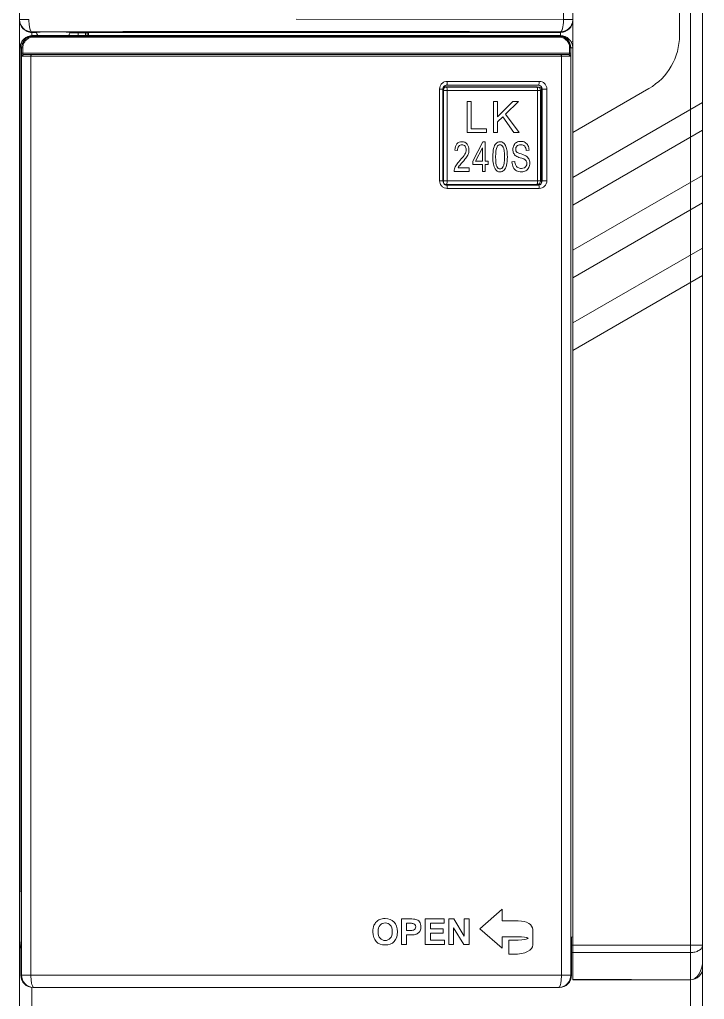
# Model space of a CAD drawing. Header units: millimetres. Extents: x 33157 to 59611, y -29750 to 1750.
# Drawn here: x 53667.4 to 53712.2, y -738.5 to -674.3 of the extents above; entities that cross this region are included whole.
import ezdxf

# ---------------------------------------------------------------- set-up
doc = ezdxf.new("R2010")
doc.units = ezdxf.units.MM
doc.layers.get('0').update_dxf_attribs({"lineweight": 18})
doc.layers.add('layer 1', color=7, linetype='Continuous', lineweight=18)
doc.layers.add('细实线', color=7, linetype='Continuous', lineweight=20)

# ---------------------------------------------------------------- blocks, each defined once
blk = doc.blocks.new('LK240S')
at = {"layer": 'layer 1'}
for points, knots in [([(53773.603, -633.749), (53773.603, -633.749), (53774.319, -633.749), (53774.319, -633.749), (53774.531, -633.749), (53774.735, -633.833), (53774.885, -633.983), (53775.035, -634.133), (53775.119, -634.337), (53775.119, -634.549), (53775.119, -634.549), (53775.119, -699.34), (53775.119, -699.34), (53775.119, -699.34), (53766.619, -704.243), (53766.619, -704.243), (53766.619, -704.243), (53766.62, -701.29), (53766.62, -701.29), (53766.62, -701.29), (53771.603, -698.413), (53771.603, -698.413), (53772.841, -697.698), (53773.603, -696.378), (53773.603, -694.949), (53773.603, -694.949), (53773.603, -633.749), (53773.603, -633.749)], [0, 0, 0, 0, 139040.035363, 139040.035363, 139040.035363, 278080.070727, 278080.070727, 278080.070727, 417120.10609, 417120.10609, 417120.10609, 556160.141454, 556160.141454, 556160.141454, 695200.176817, 695200.176817, 695200.176817, 834240.212181, 834240.212181, 834240.212181, 973280.247544, 973280.247544, 973280.247544, 1112320.282907, 1112320.282907, 1112320.282907, 1251360.318271, 1251360.318271, 1251360.318271, 1251360.318271]), ([(53759.708, -701.292), (53759.708, -701.292), (53759.708, -699.271), (53759.708, -699.271), (53759.708, -699.271), (53759.977, -699.271), (53759.977, -699.271), (53759.977, -699.271), (53759.977, -701.055), (53759.977, -701.055), (53759.977, -701.055), (53760.97, -701.055), (53760.97, -701.055), (53760.97, -701.055), (53760.97, -701.292), (53760.97, -701.292), (53760.97, -701.292), (53759.708, -701.292), (53759.708, -701.292)], [0, 0, 0, 0, 143392.527463, 143392.527463, 143392.527463, 286785.054925, 286785.054925, 286785.054925, 430177.582388, 430177.582388, 430177.582388, 573570.109851, 573570.109851, 573570.109851, 716962.637313, 716962.637313, 716962.637313, 860355.164776, 860355.164776, 860355.164776, 860355.164776]), ([(53761.435, -701.292), (53761.435, -701.292), (53761.435, -699.271), (53761.435, -699.271), (53761.435, -699.271), (53761.703, -699.271), (53761.703, -699.271), (53761.703, -699.271), (53761.703, -700.273), (53761.703, -700.273), (53761.703, -700.273), (53762.707, -699.271), (53762.707, -699.271), (53762.707, -699.271), (53763.069, -699.271), (53763.069, -699.271), (53763.069, -699.271), (53762.221, -700.091), (53762.221, -700.091), (53762.221, -700.091), (53763.106, -701.292), (53763.106, -701.292), (53763.106, -701.292), (53762.753, -701.292), (53762.753, -701.292), (53762.753, -701.292), (53762.034, -700.272), (53762.034, -700.272), (53762.034, -700.272), (53761.703, -700.592), (53761.703, -700.592), (53761.703, -700.592), (53761.703, -701.292), (53761.703, -701.292), (53761.703, -701.292), (53761.435, -701.292), (53761.435, -701.292)], [0, 0, 0, 0, 137017.783744, 137017.783744, 137017.783744, 274035.567487, 274035.567487, 274035.567487, 411053.351231, 411053.351231, 411053.351231, 548071.134974, 548071.134974, 548071.134974, 685088.918718, 685088.918718, 685088.918718, 822106.702461, 822106.702461, 822106.702461, 959124.486205, 959124.486205, 959124.486205, 1096142.269948, 1096142.269948, 1096142.269948, 1233160.053692, 1233160.053692, 1233160.053692, 1370177.837436, 1370177.837436, 1370177.837436, 1507195.621179, 1507195.621179, 1507195.621179, 1644213.404923, 1644213.404923, 1644213.404923, 1644213.404923]), ([(53766.619, -706.043), (53766.619, -706.043), (53775.119, -701.14), (53775.119, -701.14), (53775.119, -701.14), (53775.119, -704.098), (53775.119, -704.098), (53775.119, -704.098), (53766.619, -709.001), (53766.619, -709.001), (53766.619, -709.001), (53766.619, -706.043), (53766.619, -706.043)], [0, 0, 0, 0, 149795.307856, 149795.307856, 149795.307856, 299590.615711, 299590.615711, 299590.615711, 449385.923567, 449385.923567, 449385.923567, 599181.231423, 599181.231423, 599181.231423, 599181.231423]), ([(53759.831, -703.613), (53759.831, -703.613), (53759.831, -703.84), (53759.831, -703.84), (53759.831, -703.84), (53758.863, -703.84), (53758.863, -703.84), (53758.862, -703.783), (53758.869, -703.728), (53758.884, -703.675), (53758.909, -703.588), (53758.949, -703.502), (53759.004, -703.418), (53759.058, -703.334), (53759.137, -703.237), (53759.238, -703.126), (53759.397, -702.954), (53759.504, -702.817), (53759.56, -702.716), (53759.617, -702.616), (53759.645, -702.52), (53759.645, -702.43), (53759.645, -702.336), (53759.619, -702.257), (53759.568, -702.192), (53759.517, -702.127), (53759.451, -702.095), (53759.369, -702.095), (53759.282, -702.095), (53759.213, -702.129), (53759.16, -702.198), (53759.108, -702.266), (53759.082, -702.36), (53759.082, -702.481), (53759.082, -702.481), (53758.898, -702.457), (53758.898, -702.457), (53758.911, -702.275), (53758.958, -702.136), (53759.04, -702.041), (53759.123, -701.945), (53759.234, -701.898), (53759.373, -701.898), (53759.513, -701.898), (53759.624, -701.949), (53759.706, -702.052), (53759.788, -702.155), (53759.829, -702.283), (53759.829, -702.435), (53759.829, -702.513), (53759.817, -702.589), (53759.793, -702.664), (53759.769, -702.739), (53759.729, -702.818), (53759.674, -702.901), (53759.618, -702.983), (53759.526, -703.097), (53759.397, -703.241), (53759.289, -703.361), (53759.22, -703.442), (53759.189, -703.485), (53759.158, -703.527), (53759.133, -703.57), (53759.113, -703.613), (53759.113, -703.613), (53759.831, -703.613), (53759.831, -703.613)], [0, 0, 0, 0, 134117.41399, 134117.41399, 134117.41399, 268234.82798, 268234.82798, 268234.82798, 402352.241971, 402352.241971, 402352.241971, 536469.655961, 536469.655961, 536469.655961, 670587.069951, 670587.069951, 670587.069951, 804704.483941, 804704.483941, 804704.483941, 938821.897931, 938821.897931, 938821.897931, 1072939.311922, 1072939.311922, 1072939.311922, 1207056.725912, 1207056.725912, 1207056.725912, 1341174.139902, 1341174.139902, 1341174.139902, 1475291.553892, 1475291.553892, 1475291.553892, 1609408.967882, 1609408.967882, 1609408.967882, 1743526.381872, 1743526.381872, 1743526.381872, 1877643.795863, 1877643.795863, 1877643.795863, 2011761.209853, 2011761.209853, 2011761.209853, 2145878.623843, 2145878.623843, 2145878.623843, 2279996.037833, 2279996.037833, 2279996.037833, 2414113.451823, 2414113.451823, 2414113.451823, 2548230.865814, 2548230.865814, 2548230.865814, 2682348.279804, 2682348.279804, 2682348.279804, 2816465.693794, 2816465.693794, 2816465.693794, 2950583.107784, 2950583.107784, 2950583.107784, 2950583.107784]), ([(53760.712, -703.84), (53760.712, -703.84), (53760.712, -703.378), (53760.712, -703.378), (53760.712, -703.378), (53760.077, -703.378), (53760.077, -703.378), (53760.077, -703.378), (53760.077, -703.16), (53760.077, -703.16), (53760.077, -703.16), (53760.744, -701.906), (53760.744, -701.906), (53760.744, -701.906), (53760.891, -701.906), (53760.891, -701.906), (53760.891, -701.906), (53760.891, -703.16), (53760.891, -703.16), (53760.891, -703.16), (53761.089, -703.16), (53761.089, -703.16), (53761.089, -703.16), (53761.089, -703.378), (53761.089, -703.378), (53761.089, -703.378), (53760.891, -703.378), (53760.891, -703.378), (53760.891, -703.378), (53760.891, -703.84), (53760.891, -703.84), (53760.891, -703.84), (53760.712, -703.84), (53760.712, -703.84)], [0, 0, 0, 0, 137568.098787, 137568.098787, 137568.098787, 275136.197574, 275136.197574, 275136.197574, 412704.29636, 412704.29636, 412704.29636, 550272.395147, 550272.395147, 550272.395147, 687840.493934, 687840.493934, 687840.493934, 825408.592721, 825408.592721, 825408.592721, 962976.691507, 962976.691507, 962976.691507, 1100544.790294, 1100544.790294, 1100544.790294, 1238112.889081, 1238112.889081, 1238112.889081, 1375680.987868, 1375680.987868, 1375680.987868, 1513249.086654, 1513249.086654, 1513249.086654, 1513249.086654]), ([(53761.387, -702.886), (53761.387, -702.657), (53761.404, -702.473), (53761.44, -702.333), (53761.476, -702.193), (53761.528, -702.086), (53761.598, -702.01), (53761.668, -701.935), (53761.756, -701.898), (53761.862, -701.898), (53761.941, -701.898), (53762.009, -701.918), (53762.069, -701.96), (53762.128, -702.002), (53762.177, -702.063), (53762.215, -702.141), (53762.253, -702.22), (53762.283, -702.316), (53762.305, -702.429), (53762.327, -702.542), (53762.338, -702.694), (53762.338, -702.886), (53762.338, -703.113), (53762.32, -703.296), (53762.285, -703.436), (53762.25, -703.576), (53762.197, -703.684), (53762.127, -703.759), (53762.058, -703.835), (53761.969, -703.873), (53761.862, -703.873), (53761.722, -703.873), (53761.611, -703.807), (53761.531, -703.674), (53761.435, -703.512), (53761.387, -703.249), (53761.387, -702.886)], [0, 0, 0, 0, 137024.362452, 137024.362452, 137024.362452, 274048.724903, 274048.724903, 274048.724903, 411073.087355, 411073.087355, 411073.087355, 548097.449807, 548097.449807, 548097.449807, 685121.812259, 685121.812259, 685121.812259, 822146.17471, 822146.17471, 822146.17471, 959170.537162, 959170.537162, 959170.537162, 1096194.899614, 1096194.899614, 1096194.899614, 1233219.262066, 1233219.262066, 1233219.262066, 1370243.624517, 1370243.624517, 1370243.624517, 1507267.986969, 1507267.986969, 1507267.986969, 1644292.349421, 1644292.349421, 1644292.349421, 1644292.349421]), ([(53761.571, -702.887), (53761.571, -703.205), (53761.598, -703.417), (53761.655, -703.521), (53761.711, -703.626), (53761.78, -703.678), (53761.862, -703.678), (53761.945, -703.678), (53762.014, -703.626), (53762.07, -703.521), (53762.126, -703.415), (53762.154, -703.204), (53762.154, -702.887), (53762.154, -702.568), (53762.126, -702.357), (53762.07, -702.252), (53762.014, -702.147), (53761.944, -702.095), (53761.86, -702.095), (53761.778, -702.095), (53761.712, -702.141), (53761.663, -702.234), (53761.601, -702.351), (53761.571, -702.569), (53761.571, -702.887)], [0, 0, 0, 0, 140213.939121, 140213.939121, 140213.939121, 280427.878242, 280427.878242, 280427.878242, 420641.817364, 420641.817364, 420641.817364, 560855.756485, 560855.756485, 560855.756485, 701069.695606, 701069.695606, 701069.695606, 841283.634727, 841283.634727, 841283.634727, 981497.573849, 981497.573849, 981497.573849, 1121711.51297, 1121711.51297, 1121711.51297, 1121711.51297]), ([(53762.643, -703.219), (53762.643, -703.219), (53762.825, -703.197), (53762.825, -703.197), (53762.834, -703.295), (53762.854, -703.374), (53762.885, -703.437), (53762.917, -703.499), (53762.966, -703.55), (53763.032, -703.588), (53763.099, -703.627), (53763.173, -703.646), (53763.256, -703.646), (53763.33, -703.646), (53763.395, -703.631), (53763.452, -703.602), (53763.508, -703.573), (53763.55, -703.533), (53763.578, -703.482), (53763.605, -703.431), (53763.619, -703.376), (53763.619, -703.316), (53763.619, -703.256), (53763.606, -703.203), (53763.579, -703.158), (53763.553, -703.113), (53763.509, -703.075), (53763.448, -703.044), (53763.408, -703.024), (53763.322, -702.992), (53763.187, -702.95), (53763.053, -702.907), (53762.959, -702.867), (53762.905, -702.829), (53762.836, -702.78), (53762.784, -702.72), (53762.75, -702.648), (53762.716, -702.577), (53762.699, -702.496), (53762.699, -702.407), (53762.699, -702.309), (53762.72, -702.218), (53762.762, -702.133), (53762.803, -702.048), (53762.864, -701.984), (53762.945, -701.94), (53763.025, -701.895), (53763.115, -701.873), (53763.213, -701.873), (53763.321, -701.873), (53763.417, -701.896), (53763.499, -701.943), (53763.582, -701.989), (53763.646, -702.057), (53763.69, -702.147), (53763.735, -702.236), (53763.759, -702.338), (53763.762, -702.452), (53763.762, -702.452), (53763.576, -702.471), (53763.576, -702.471), (53763.566, -702.348), (53763.533, -702.256), (53763.475, -702.194), (53763.418, -702.131), (53763.333, -702.1), (53763.22, -702.1), (53763.103, -702.1), (53763.018, -702.129), (53762.965, -702.185), (53762.911, -702.242), (53762.884, -702.311), (53762.884, -702.391), (53762.884, -702.46), (53762.903, -702.517), (53762.941, -702.562), (53762.979, -702.607), (53763.075, -702.653), (53763.233, -702.7), (53763.39, -702.747), (53763.498, -702.788), (53763.556, -702.824), (53763.641, -702.875), (53763.704, -702.941), (53763.744, -703.02), (53763.785, -703.1), (53763.805, -703.191), (53763.805, -703.295), (53763.805, -703.398), (53763.783, -703.494), (53763.738, -703.585), (53763.694, -703.676), (53763.63, -703.747), (53763.547, -703.797), (53763.463, -703.848), (53763.37, -703.873), (53763.265, -703.873), (53763.133, -703.873), (53763.023, -703.847), (53762.934, -703.796), (53762.844, -703.745), (53762.774, -703.669), (53762.724, -703.566), (53762.673, -703.464), (53762.646, -703.348), (53762.643, -703.219)], [0, 0, 0, 0, 132824.700424, 132824.700424, 132824.700424, 265649.400849, 265649.400849, 265649.400849, 398474.101273, 398474.101273, 398474.101273, 531298.801698, 531298.801698, 531298.801698, 664123.502122, 664123.502122, 664123.502122, 796948.202547, 796948.202547, 796948.202547, 929772.902971, 929772.902971, 929772.902971, 1062597.603395, 1062597.603395, 1062597.603395, 1195422.30382, 1195422.30382, 1195422.30382, 1328247.004244, 1328247.004244, 1328247.004244, 1461071.704669, 1461071.704669, 1461071.704669, 1593896.405093, 1593896.405093, 1593896.405093, 1726721.105517, 1726721.105517, 1726721.105517, 1859545.805942, 1859545.805942, 1859545.805942, 1992370.506366, 1992370.506366, 1992370.506366, 2125195.206791, 2125195.206791, 2125195.206791, 2258019.907215, 2258019.907215, 2258019.907215, 2390844.60764, 2390844.60764, 2390844.60764, 2523669.308064, 2523669.308064, 2523669.308064, 2656494.008488, 2656494.008488, 2656494.008488, 2789318.708913, 2789318.708913, 2789318.708913, 2922143.409337, 2922143.409337, 2922143.409337, 3054968.109762, 3054968.109762, 3054968.109762, 3187792.810186, 3187792.810186, 3187792.810186, 3320617.510611, 3320617.510611, 3320617.510611, 3453442.211035, 3453442.211035, 3453442.211035, 3586266.911459, 3586266.911459, 3586266.911459, 3719091.611884, 3719091.611884, 3719091.611884, 3851916.312308, 3851916.312308, 3851916.312308, 3984741.012733, 3984741.012733, 3984741.012733, 4117565.713157, 4117565.713157, 4117565.713157, 4250390.413581, 4250390.413581, 4250390.413581, 4383215.114006, 4383215.114006, 4383215.114006, 4516039.81443, 4516039.81443, 4516039.81443, 4648864.514855, 4648864.514855, 4648864.514855, 4648864.514855]), ([(53760.712, -703.16), (53760.712, -703.16), (53760.712, -702.289), (53760.712, -702.289), (53760.712, -702.289), (53760.254, -703.16), (53760.254, -703.16), (53760.254, -703.16), (53760.712, -703.16), (53760.712, -703.16)], [0, 0, 0, 0, 156036.279485, 156036.279485, 156036.279485, 312072.55897, 312072.55897, 312072.55897, 468108.838455, 468108.838455, 468108.838455, 468108.838455]), ([(53766.619, -710.801), (53766.619, -710.801), (53775.119, -705.898), (53775.119, -705.898), (53775.119, -705.898), (53775.119, -708.855), (53775.119, -708.855), (53775.119, -708.855), (53766.619, -713.759), (53766.619, -713.759), (53766.619, -713.759), (53766.619, -710.801), (53766.619, -710.801)], [0, 0, 0, 0, 149802.014582, 149802.014582, 149802.014582, 299604.029164, 299604.029164, 299604.029164, 449406.043746, 449406.043746, 449406.043746, 599208.058328, 599208.058328, 599208.058328, 599208.058328]), ([(53766.619, -756.749), (53766.619, -756.749), (53766.619, -715.559), (53766.619, -715.559), (53766.619, -715.559), (53775.119, -710.655), (53775.119, -710.655), (53775.119, -710.655), (53775.119, -755.949), (53775.119, -755.949), (53775.12, -756.161), (53775.035, -756.365), (53774.886, -756.515), (53774.736, -756.665), (53774.531, -756.749), (53774.319, -756.749), (53774.319, -756.749), (53766.619, -756.749), (53766.619, -756.749)], [0, 0, 0, 0, 143397.851882, 143397.851882, 143397.851882, 286795.703764, 286795.703764, 286795.703764, 430193.555646, 430193.555646, 430193.555646, 573591.407528, 573591.407528, 573591.407528, 716989.25941, 716989.25941, 716989.25941, 860387.111292, 860387.111292, 860387.111292, 860387.111292]), ([(53764, -754.435), (53764, -754.435), (53764, -753.451), (53764, -753.451), (53763.989, -753.137), (53763.62, -752.883), (53763.057, -752.883), (53763.057, -752.883), (53761.991, -752.883), (53761.991, -752.883), (53761.991, -752.883), (53761.991, -752.129), (53761.991, -752.129), (53761.991, -752.129), (53760.544, -753.403), (53760.544, -753.403), (53760.544, -753.403), (53761.991, -754.677), (53761.991, -754.677), (53761.991, -754.677), (53761.991, -753.923), (53761.991, -753.923), (53761.991, -753.923), (53763.057, -753.923), (53763.057, -753.923), (53763.318, -753.923), (53763.637, -753.958), (53763.705, -754.03), (53763.699, -754.028), (53763.658, -754.146), (53762.738, -754.148), (53762.633, -754.148), (53762.435, -754.148), (53762.435, -754.148), (53762.435, -754.148), (53762.435, -755.066), (53762.435, -755.066), (53762.435, -755.066), (53762.738, -755.066), (53762.738, -755.066), (53763.504, -755.066), (53764, -754.818), (53764, -754.446), (53764, -754.405), (53763.995, -754.394), (53764, -754.435)], [0, 0, 0, 0, 135783.974568, 135783.974568, 135783.974568, 271567.949136, 271567.949136, 271567.949136, 407351.923704, 407351.923704, 407351.923704, 543135.898272, 543135.898272, 543135.898272, 678919.87284, 678919.87284, 678919.87284, 814703.847408, 814703.847408, 814703.847408, 950487.821976, 950487.821976, 950487.821976, 1086271.796544, 1086271.796544, 1086271.796544, 1222055.771112, 1222055.771112, 1222055.771112, 1357839.74568, 1357839.74568, 1357839.74568, 1493623.720248, 1493623.720248, 1493623.720248, 1629407.694817, 1629407.694817, 1629407.694817, 1765191.669385, 1765191.669385, 1765191.669385, 1900975.643953, 1900975.643953, 1900975.643953, 2036759.618521, 2036759.618521, 2036759.618521, 2036759.618521]), ([(53753.536, -753.608), (53753.536, -753.437), (53753.561, -753.294), (53753.612, -753.178), (53753.65, -753.093), (53753.702, -753.016), (53753.767, -752.948), (53753.832, -752.881), (53753.904, -752.831), (53753.982, -752.798), (53754.086, -752.754), (53754.205, -752.731), (53754.341, -752.731), (53754.587, -752.731), (53754.783, -752.808), (53754.93, -752.961), (53755.077, -753.114), (53755.151, -753.327), (53755.151, -753.6), (53755.151, -753.87), (53755.078, -754.082), (53754.932, -754.234), (53754.786, -754.387), (53754.59, -754.463), (53754.346, -754.463), (53754.098, -754.463), (53753.901, -754.388), (53753.755, -754.235), (53753.609, -754.084), (53753.536, -753.874), (53753.536, -753.608)], [0, 0, 0, 0, 138346.534013, 138346.534013, 138346.534013, 276693.068025, 276693.068025, 276693.068025, 415039.602038, 415039.602038, 415039.602038, 553386.13605, 553386.13605, 553386.13605, 691732.670063, 691732.670063, 691732.670063, 830079.204076, 830079.204076, 830079.204076, 968425.738088, 968425.738088, 968425.738088, 1106772.272101, 1106772.272101, 1106772.272101, 1245118.806114, 1245118.806114, 1245118.806114, 1383465.340126, 1383465.340126, 1383465.340126, 1383465.340126]), ([(53753.536, -753.608), (53753.536, -753.437), (53753.561, -753.294), (53753.612, -753.178), (53753.65, -753.093), (53753.702, -753.016), (53753.767, -752.948), (53753.832, -752.881), (53753.904, -752.831), (53753.982, -752.798), (53754.086, -752.754), (53754.205, -752.731), (53754.341, -752.731), (53754.587, -752.731), (53754.783, -752.808), (53754.93, -752.961), (53755.077, -753.114), (53755.151, -753.327), (53755.151, -753.6), (53755.151, -753.87), (53755.078, -754.082), (53754.932, -754.234), (53754.786, -754.387), (53754.59, -754.463), (53754.346, -754.463), (53754.098, -754.463), (53753.901, -754.388), (53753.755, -754.235), (53753.609, -754.084), (53753.536, -753.874), (53753.536, -753.608)], [0, 0, 0, 0, 138346.534013, 138346.534013, 138346.534013, 276693.068025, 276693.068025, 276693.068025, 415039.602038, 415039.602038, 415039.602038, 553386.13605, 553386.13605, 553386.13605, 691732.670063, 691732.670063, 691732.670063, 830079.204076, 830079.204076, 830079.204076, 968425.738088, 968425.738088, 968425.738088, 1106772.272101, 1106772.272101, 1106772.272101, 1245118.806114, 1245118.806114, 1245118.806114, 1383465.340126, 1383465.340126, 1383465.340126, 1383465.340126]), ([(53755.413, -754.433), (53755.413, -754.433), (53755.413, -752.762), (53755.413, -752.762), (53755.413, -752.762), (53755.952, -752.762), (53755.952, -752.762), (53756.156, -752.762), (53756.289, -752.77), (53756.351, -752.787), (53756.446, -752.812), (53756.526, -752.866), (53756.59, -752.95), (53756.654, -753.034), (53756.687, -753.143), (53756.687, -753.276), (53756.687, -753.379), (53756.668, -753.465), (53756.631, -753.535), (53756.594, -753.605), (53756.547, -753.66), (53756.49, -753.7), (53756.433, -753.739), (53756.375, -753.766), (53756.316, -753.779), (53756.236, -753.795), (53756.12, -753.803), (53755.969, -753.803), (53755.969, -753.803), (53755.75, -753.803), (53755.75, -753.803), (53755.75, -753.803), (53755.75, -754.433), (53755.75, -754.433), (53755.75, -754.433), (53755.413, -754.433), (53755.413, -754.433)], [0, 0, 0, 0, 137073.785623, 137073.785623, 137073.785623, 274147.571245, 274147.571245, 274147.571245, 411221.356868, 411221.356868, 411221.356868, 548295.142491, 548295.142491, 548295.142491, 685368.928113, 685368.928113, 685368.928113, 822442.713736, 822442.713736, 822442.713736, 959516.499358, 959516.499358, 959516.499358, 1096590.284981, 1096590.284981, 1096590.284981, 1233664.070604, 1233664.070604, 1233664.070604, 1370737.856226, 1370737.856226, 1370737.856226, 1507811.641849, 1507811.641849, 1507811.641849, 1644885.427472, 1644885.427472, 1644885.427472, 1644885.427472]), ([(53755.413, -754.433), (53755.413, -754.433), (53755.413, -752.762), (53755.413, -752.762), (53755.413, -752.762), (53755.952, -752.762), (53755.952, -752.762), (53756.156, -752.762), (53756.289, -752.77), (53756.351, -752.787), (53756.446, -752.812), (53756.526, -752.866), (53756.59, -752.95), (53756.654, -753.034), (53756.687, -753.143), (53756.687, -753.276), (53756.687, -753.379), (53756.668, -753.465), (53756.631, -753.535), (53756.594, -753.605), (53756.547, -753.66), (53756.49, -753.7), (53756.433, -753.739), (53756.375, -753.766), (53756.316, -753.779), (53756.236, -753.795), (53756.12, -753.803), (53755.969, -753.803), (53755.969, -753.803), (53755.75, -753.803), (53755.75, -753.803), (53755.75, -753.803), (53755.75, -754.433), (53755.75, -754.433), (53755.75, -754.433), (53755.413, -754.433), (53755.413, -754.433)], [0, 0, 0, 0, 137073.785623, 137073.785623, 137073.785623, 274147.571245, 274147.571245, 274147.571245, 411221.356868, 411221.356868, 411221.356868, 548295.142491, 548295.142491, 548295.142491, 685368.928113, 685368.928113, 685368.928113, 822442.713736, 822442.713736, 822442.713736, 959516.499358, 959516.499358, 959516.499358, 1096590.284981, 1096590.284981, 1096590.284981, 1233664.070604, 1233664.070604, 1233664.070604, 1370737.856226, 1370737.856226, 1370737.856226, 1507811.641849, 1507811.641849, 1507811.641849, 1644885.427472, 1644885.427472, 1644885.427472, 1644885.427472]), ([(53756.963, -754.433), (53756.963, -754.433), (53756.963, -752.762), (53756.963, -752.762), (53756.963, -752.762), (53758.195, -752.762), (53758.195, -752.762), (53758.195, -752.762), (53758.195, -753.044), (53758.195, -753.044), (53758.195, -753.044), (53757.3, -753.044), (53757.3, -753.044), (53757.3, -753.044), (53757.3, -753.415), (53757.3, -753.415), (53757.3, -753.415), (53758.132, -753.415), (53758.132, -753.415), (53758.132, -753.415), (53758.132, -753.698), (53758.132, -753.698), (53758.132, -753.698), (53757.3, -753.698), (53757.3, -753.698), (53757.3, -753.698), (53757.3, -754.151), (53757.3, -754.151), (53757.3, -754.151), (53758.227, -754.151), (53758.227, -754.151), (53758.227, -754.151), (53758.227, -754.433), (53758.227, -754.433), (53758.227, -754.433), (53756.963, -754.433), (53756.963, -754.433)], [0, 0, 0, 0, 137075.842861, 137075.842861, 137075.842861, 274151.685722, 274151.685722, 274151.685722, 411227.528583, 411227.528583, 411227.528583, 548303.371443, 548303.371443, 548303.371443, 685379.214304, 685379.214304, 685379.214304, 822455.057165, 822455.057165, 822455.057165, 959530.900026, 959530.900026, 959530.900026, 1096606.742887, 1096606.742887, 1096606.742887, 1233682.585748, 1233682.585748, 1233682.585748, 1370758.428609, 1370758.428609, 1370758.428609, 1507834.27147, 1507834.27147, 1507834.27147, 1644910.11433, 1644910.11433, 1644910.11433, 1644910.11433]), ([(53756.963, -754.433), (53756.963, -754.433), (53756.963, -752.762), (53756.963, -752.762), (53756.963, -752.762), (53758.195, -752.762), (53758.195, -752.762), (53758.195, -752.762), (53758.195, -753.044), (53758.195, -753.044), (53758.195, -753.044), (53757.3, -753.044), (53757.3, -753.044), (53757.3, -753.044), (53757.3, -753.415), (53757.3, -753.415), (53757.3, -753.415), (53758.132, -753.415), (53758.132, -753.415), (53758.132, -753.415), (53758.132, -753.698), (53758.132, -753.698), (53758.132, -753.698), (53757.3, -753.698), (53757.3, -753.698), (53757.3, -753.698), (53757.3, -754.151), (53757.3, -754.151), (53757.3, -754.151), (53758.227, -754.151), (53758.227, -754.151), (53758.227, -754.151), (53758.227, -754.433), (53758.227, -754.433), (53758.227, -754.433), (53756.963, -754.433), (53756.963, -754.433)], [0, 0, 0, 0, 137075.842861, 137075.842861, 137075.842861, 274151.685722, 274151.685722, 274151.685722, 411227.528583, 411227.528583, 411227.528583, 548303.371443, 548303.371443, 548303.371443, 685379.214304, 685379.214304, 685379.214304, 822455.057165, 822455.057165, 822455.057165, 959530.900026, 959530.900026, 959530.900026, 1096606.742887, 1096606.742887, 1096606.742887, 1233682.585748, 1233682.585748, 1233682.585748, 1370758.428609, 1370758.428609, 1370758.428609, 1507834.27147, 1507834.27147, 1507834.27147, 1644910.11433, 1644910.11433, 1644910.11433, 1644910.11433]), ([(53758.513, -754.433), (53758.513, -754.433), (53758.513, -752.762), (53758.513, -752.762), (53758.513, -752.762), (53758.84, -752.762), (53758.84, -752.762), (53758.84, -752.762), (53759.524, -753.882), (53759.524, -753.882), (53759.524, -753.882), (53759.524, -752.762), (53759.524, -752.762), (53759.524, -752.762), (53759.836, -752.762), (53759.836, -752.762), (53759.836, -752.762), (53759.836, -754.433), (53759.836, -754.433), (53759.836, -754.433), (53759.499, -754.433), (53759.499, -754.433), (53759.499, -754.433), (53758.825, -753.334), (53758.825, -753.334), (53758.825, -753.334), (53758.825, -754.433), (53758.825, -754.433), (53758.825, -754.433), (53758.513, -754.433), (53758.513, -754.433)], [0, 0, 0, 0, 138356.403361, 138356.403361, 138356.403361, 276712.806722, 276712.806722, 276712.806722, 415069.210084, 415069.210084, 415069.210084, 553425.613445, 553425.613445, 553425.613445, 691782.016806, 691782.016806, 691782.016806, 830138.420167, 830138.420167, 830138.420167, 968494.823529, 968494.823529, 968494.823529, 1106851.22689, 1106851.22689, 1106851.22689, 1245207.630251, 1245207.630251, 1245207.630251, 1383564.033612, 1383564.033612, 1383564.033612, 1383564.033612]), ([(53758.513, -754.433), (53758.513, -754.433), (53758.513, -752.762), (53758.513, -752.762), (53758.513, -752.762), (53758.84, -752.762), (53758.84, -752.762), (53758.84, -752.762), (53759.524, -753.882), (53759.524, -753.882), (53759.524, -753.882), (53759.524, -752.762), (53759.524, -752.762), (53759.524, -752.762), (53759.836, -752.762), (53759.836, -752.762), (53759.836, -752.762), (53759.836, -754.433), (53759.836, -754.433), (53759.836, -754.433), (53759.499, -754.433), (53759.499, -754.433), (53759.499, -754.433), (53758.825, -753.334), (53758.825, -753.334), (53758.825, -753.334), (53758.825, -754.433), (53758.825, -754.433), (53758.825, -754.433), (53758.513, -754.433), (53758.513, -754.433)], [0, 0, 0, 0, 138356.403361, 138356.403361, 138356.403361, 276712.806722, 276712.806722, 276712.806722, 415069.210084, 415069.210084, 415069.210084, 553425.613445, 553425.613445, 553425.613445, 691782.016806, 691782.016806, 691782.016806, 830138.420167, 830138.420167, 830138.420167, 968494.823529, 968494.823529, 968494.823529, 1106851.22689, 1106851.22689, 1106851.22689, 1245207.630251, 1245207.630251, 1245207.630251, 1383564.033612, 1383564.033612, 1383564.033612, 1383564.033612]), ([(53753.882, -753.596), (53753.882, -753.786), (53753.926, -753.929), (53754.013, -754.027), (53754.1, -754.125), (53754.211, -754.174), (53754.345, -754.174), (53754.479, -754.174), (53754.589, -754.125), (53754.676, -754.028), (53754.762, -753.931), (53754.805, -753.786), (53754.805, -753.592), (53754.805, -753.4), (53754.763, -753.257), (53754.679, -753.162), (53754.595, -753.068), (53754.484, -753.021), (53754.345, -753.021), (53754.206, -753.021), (53754.094, -753.069), (53754.009, -753.164), (53753.925, -753.26), (53753.882, -753.404), (53753.882, -753.596)], [0, 0, 0, 0, 140261.637178, 140261.637178, 140261.637178, 280523.274356, 280523.274356, 280523.274356, 420784.911534, 420784.911534, 420784.911534, 561046.548712, 561046.548712, 561046.548712, 701308.18589, 701308.18589, 701308.18589, 841569.823067, 841569.823067, 841569.823067, 981831.460245, 981831.460245, 981831.460245, 1122093.097423, 1122093.097423, 1122093.097423, 1122093.097423]), ([(53753.882, -753.596), (53753.882, -753.786), (53753.926, -753.929), (53754.013, -754.027), (53754.1, -754.125), (53754.211, -754.174), (53754.345, -754.174), (53754.479, -754.174), (53754.589, -754.125), (53754.676, -754.028), (53754.762, -753.931), (53754.805, -753.786), (53754.805, -753.592), (53754.805, -753.4), (53754.763, -753.257), (53754.679, -753.162), (53754.595, -753.068), (53754.484, -753.021), (53754.345, -753.021), (53754.206, -753.021), (53754.094, -753.069), (53754.009, -753.164), (53753.925, -753.26), (53753.882, -753.404), (53753.882, -753.596)], [0, 0, 0, 0, 140261.637178, 140261.637178, 140261.637178, 280523.274356, 280523.274356, 280523.274356, 420784.911534, 420784.911534, 420784.911534, 561046.548712, 561046.548712, 561046.548712, 701308.18589, 701308.18589, 701308.18589, 841569.823067, 841569.823067, 841569.823067, 981831.460245, 981831.460245, 981831.460245, 1122093.097423, 1122093.097423, 1122093.097423, 1122093.097423]), ([(53755.75, -753.044), (53755.75, -753.044), (53755.75, -753.52), (53755.75, -753.52), (53755.75, -753.52), (53755.933, -753.52), (53755.933, -753.52), (53756.065, -753.52), (53756.153, -753.511), (53756.198, -753.494), (53756.242, -753.476), (53756.277, -753.449), (53756.302, -753.411), (53756.328, -753.374), (53756.34, -753.331), (53756.34, -753.281), (53756.34, -753.22), (53756.323, -753.17), (53756.287, -753.13), (53756.252, -753.09), (53756.207, -753.066), (53756.153, -753.055), (53756.113, -753.048), (53756.033, -753.044), (53755.912, -753.044), (53755.912, -753.044), (53755.75, -753.044), (53755.75, -753.044)], [0, 0, 0, 0, 139160.547171, 139160.547171, 139160.547171, 278321.094342, 278321.094342, 278321.094342, 417481.641513, 417481.641513, 417481.641513, 556642.188684, 556642.188684, 556642.188684, 695802.735855, 695802.735855, 695802.735855, 834963.283025, 834963.283025, 834963.283025, 974123.830196, 974123.830196, 974123.830196, 1113284.377367, 1113284.377367, 1113284.377367, 1252444.924538, 1252444.924538, 1252444.924538, 1252444.924538]), ([(53755.75, -753.044), (53755.75, -753.044), (53755.75, -753.52), (53755.75, -753.52), (53755.75, -753.52), (53755.933, -753.52), (53755.933, -753.52), (53756.065, -753.52), (53756.153, -753.511), (53756.198, -753.494), (53756.242, -753.476), (53756.277, -753.449), (53756.302, -753.411), (53756.328, -753.374), (53756.34, -753.331), (53756.34, -753.281), (53756.34, -753.22), (53756.323, -753.17), (53756.287, -753.13), (53756.252, -753.09), (53756.207, -753.066), (53756.153, -753.055), (53756.113, -753.048), (53756.033, -753.044), (53755.912, -753.044), (53755.912, -753.044), (53755.75, -753.044), (53755.75, -753.044)], [0, 0, 0, 0, 139160.547171, 139160.547171, 139160.547171, 278321.094342, 278321.094342, 278321.094342, 417481.641513, 417481.641513, 417481.641513, 556642.188684, 556642.188684, 556642.188684, 695802.735855, 695802.735855, 695802.735855, 834963.283025, 834963.283025, 834963.283025, 974123.830196, 974123.830196, 974123.830196, 1113284.377367, 1113284.377367, 1113284.377367, 1252444.924538, 1252444.924538, 1252444.924538, 1252444.924538])]:
    blk.add_open_spline(points, degree=3, knots=knots, dxfattribs=at)
at = {"layer": 'layer 1', "lineweight": 9}
blk.add_open_spline([(53758.305, -698.334), (53758.305, -698.334), (53764.431, -698.334), (53764.431, -698.334), (53764.506, -698.334), (53764.568, -698.405), (53764.568, -698.493), (53764.568, -698.493), (53764.568, -704.574), (53764.568, -704.574), (53764.568, -704.662), (53764.506, -704.734), (53764.431, -704.734), (53764.431, -704.734), (53758.305, -704.734), (53758.305, -704.734), (53758.23, -704.734), (53758.168, -704.662), (53758.168, -704.574), (53758.168, -704.574), (53758.168, -698.493), (53758.168, -698.493), (53758.168, -698.405), (53758.23, -698.334), (53758.305, -698.334)], degree=3, knots=[0, 0, 0, 0, 140200.930765, 140200.930765, 140200.930765, 280401.861531, 280401.861531, 280401.861531, 420602.792296, 420602.792296, 420602.792296, 560803.723061, 560803.723061, 560803.723061, 701004.653827, 701004.653827, 701004.653827, 841205.584592, 841205.584592, 841205.584592, 981406.515357, 981406.515357, 981406.515357, 1121607.446123, 1121607.446123, 1121607.446123, 1121607.446123], dxfattribs=at)

msp = doc.modelspace()

# ---------------------------------------------------------------- linework, layer by layer
at = {"linetype": 'Continuous'}
for p, q in [((53667.385, -774.373), (53667.385, -609.979)), ((53702.978, -674.334), (53702.978, -609.979)), ((53703.585, -737.139), (53703.585, -609.979)), ((53711.279, -735.392), (53711.279, -614.185)), ((53712.079, -734.912), (53712.079, -614.985)), ((53667.991, -674.334), (53667.385, -674.334)), ((53685.486, -674.316), (53702.978, -674.334)), ((53703.585, -674.334), (53702.978, -674.334)), ((53703.598, -674.334), (53703.598, -674.372)), ((53668.185, -675.379), (53668.185, -675.134)), ((53668.477, -675.172), (53668.185, -675.172)), ((53671.885, -675.379), (53671.885, -675.172)), ((53702.785, -675.172), (53671.885, -675.172)), ((53702.785, -675.134), (53702.785, -675.381)), ((53668.224, -675.379), (53702.764, -675.379)), ((53702.669, -675.479), (53668.3, -675.479)), ((53668.303, -675.433), (53702.667, -675.433)), ((53670.693, -675.196), (53671.885, -675.196)), ((53671.207, -675.379), (53671.207, -675.196)), ((53671.707, -675.379), (53671.707, -675.196)), ((53671.807, -675.196), (53671.807, -675.379)), ((53703.598, -675.757), (53703.598, -734.912)), ((53667.385, -675.972), (53667.461, -675.972)), ((53667.431, -676.179), (53667.431, -731.368)), ((53667.431, -676.179), (53667.595, -676.179)), ((53667.519, -676.179), (53667.519, -736.879)), ((53667.52, -676.529), (53667.52, -676.179)), ((53667.595, -676.179), (53667.595, -676.529)), ((53703.375, -676.529), (53703.375, -676.179)), ((53703.375, -676.179), (53703.585, -676.179)), ((53703.45, -676.179), (53703.45, -676.529)), ((53703.45, -736.879), (53703.45, -676.179)), ((53703.585, -734.352), (53703.585, -676.179)), ((53667.52, -676.529), (53667.595, -676.529)), ((53667.571, -676.729), (53703.399, -676.729)), ((53667.595, -676.529), (53703.45, -676.529)), ((53667.664, -676.629), (53703.305, -676.629)), ((53668.127, -676.729), (53668.127, -736.879)), ((53702.843, -736.879), (53702.843, -676.729)), ((53695.369, -678.379), (53701.39, -678.379)), ((53694.867, -684.879), (53694.867, -678.879)), ((53694.867, -678.879), (53695.085, -678.879)), ((53695.085, -684.879), (53695.085, -678.879)), ((53695.085, -678.979), (53701.48, -678.979)), ((53701.23, -678.729), (53695.329, -678.729)), ((53695.335, -678.629), (53701.335, -678.629)), ((53695.364, -678.979), (53695.364, -684.879)), ((53701.285, -684.879), (53701.285, -678.979)), ((53701.48, -684.879), (53701.48, -678.979)), ((53701.585, -678.879), (53701.585, -684.879)), ((53701.892, -678.879), (53701.585, -678.879)), ((53701.892, -678.879), (53701.892, -684.879)), ((53694.867, -684.879), (53695.085, -684.879)), ((53695.085, -684.879), (53701.48, -684.879)), ((53695.329, -685.129), (53701.23, -685.129)), ((53701.335, -685.129), (53695.335, -685.129)), ((53701.39, -685.379), (53695.369, -685.379)), ((53701.892, -684.879), (53701.585, -684.879)), ((53667.431, -731.368), (53667.496, -731.39)), ((53667.496, -734.679), (53667.496, -731.39)), ((53667.496, -734.679), (53667.463, -734.679)), ((53667.463, -736.879), (53667.463, -734.679)), ((53703.585, -734.352), (53703.506, -734.379)), ((53703.506, -736.879), (53703.506, -734.379)), ((53667.463, -734.912), (53667.385, -734.912)), ((53703.506, -734.912), (53703.585, -734.912)), ((53703.506, -735.392), (53703.585, -735.392)), ((53703.597, -735.392), (53703.585, -737.179)), ((53711.279, -735.392), (53703.597, -735.392)), ((53703.598, -734.912), (53712.079, -734.912)), ((53711.29, -737.179), (53711.279, -735.392)), ((53712.085, -735.855), (53712.079, -734.912)), ((53712.085, -735.845), (53712.085, -774.373)), ((53667.463, -736.879), (53703.506, -736.879)), ((53711.285, -737.175), (53703.585, -737.139)), ((53703.585, -737.179), (53703.585, -737.139)), ((53703.585, -737.179), (53711.29, -737.179)), ((53711.285, -737.175), (53711.285, -754.039)), ((53668.185, -754.039), (53668.185, -737.679)), ((53668.264, -737.679), (53702.706, -737.679))]:
    msp.add_line(p, q, dxfattribs=at)
for centre, radius, start, end in [((53668.185, -674.334), 0.8, 180.00109, 270.00109), ((53702.785, -674.334), 0.8, 269.99787, 357.40666), ((53702.785, -674.372), 0.8, 270.00388, 0.00323), ((53702.799, -674.334), 0.786, 357.35723, 359.99661), ((53668.185, -674.372), 0.8, 202.50109, 247.50109), ((53685.333, -8620.857), 7945.741, 89.998902, 90.1236567), ((53669.585, -674.822), 1.156, 196.58667, 209.08506), ((53669.585, -674.822), 1.156, 330.91494, 343.41333), ((53685.524, -8717.598), 8042.482, 89.8770343, 90.0002758), ((53668.319, -676.179), 0.8, 90.01368, 180.00732), ((53668.224, -676.178), 0.8, 89.99758, 133.29792), ((53668.237, -676.13), 0.698, 88.8942, 90.50125), ((53668.302, -672.673), 2.76, 268.91645, 270.02016), ((53702.65, -676.178), 0.799, 81.96007, 89.97877), ((53702.666, -672.589), 2.843, 270.01385, 270.53518), ((53702.669, -672.748), 2.684, 270.50617, 271.08856), ((53702.733, -676.131), 0.699, 88.00921, 91.10458), ((53702.651, -676.179), 0.8, 359.9931, 81.97639), ((53702.786, -674.372), 1.599, 295.69773, 299.98661), ((53695.335, -678.879), 0.25, 90, 180), ((53695.329, -678.979), 0.25, 89.99926, 167.04843), ((53701.23, -678.979), 0.25, 359.99926, 89.99926), ((53701.335, -678.879), 0.25, 360, 90), ((53695.335, -684.879), 0.25, 180, 270), ((53695.329, -685.124), 0.00467, 270.18565, 278.99701), ((53701.23, -684.879), 0.25, 269.99926, 359.99926), ((53701.335, -684.879), 0.25, 270, 360), ((53668.319, -736.879), 0.8, 179.99221, 266.08906), ((53702.651, -736.879), 0.8, 273.91094, 0.00779), ((53668.319, -736.885), 0.793, 266.06391, 269.99416), ((53702.651, -736.885), 0.793, 270.00584, 273.93609)]:
    msp.add_arc(centre, radius, start, end, dxfattribs=at)
for centre, major_axis, ratio, start_param, end_param in [((53702.785, -676.179), (-0.581, 0.566), 0.974157, 3.926991, 5.497787), ((53703.591, -734.912), (0, 0.8), 0.008727, 4.068888, 4.712389), ((53711.285, -735.842), (-0.003, 1.333), 0.599993, 3.137229, 4.708026), ((53711.285, -735.845), (-0.009, 1.333), 0.599992, 3.137666, 4.701481), ((53668.264, -736.879), (0.8, 0), 0.999657, 3.141593, 4.712389), ((53702.706, -736.879), (0.8, 0), 0.999657, 4.712389, 6.283185)]:
    msp.add_ellipse(centre, major_axis=major_axis, ratio=ratio, start_param=start_param, end_param=end_param, dxfattribs=at)
for points in [[(53667.446, -674.678), (53667.406, -674.582), (53667.385, -674.476), (53667.385, -674.372)], [(53668.185, -675.172), (53668.081, -675.172), (53667.975, -675.151), (53667.879, -675.111)]]:
    msp.add_open_spline(points, degree=3, dxfattribs=at)
for points, knots in [([(53668.185, -675.134), (53668.153, -675.133), (53668.109, -675.075), (53668.075, -674.992), (53668.033, -674.846), (53668.001, -674.625), (53667.992, -674.436), (53667.991, -674.334)], [0, 0, 0, 0, 82843.186257, 152727.410279, 241632.163667, 466426.093693, 727980.247288, 727980.247288, 727980.247288, 727980.247288]), ([(53702.978, -674.334), (53702.974, -674.436), (53702.971, -674.584), (53702.948, -674.772), (53702.924, -674.892), (53702.895, -674.991), (53702.863, -675.065), (53702.832, -675.118), (53702.799, -675.134), (53702.785, -675.134)], [0, 0, 0, 0, 353902.638422, 515108.133241, 658288.473562, 778838.483804, 873034.631897, 939394.528853, 989389.738086, 989389.738086, 989389.738086, 989389.738086]), ([(53670.693, -675.152), (53670.693, -675.151), (53670.681, -675.153), (53670.671, -675.149), (53670.642, -675.15), (53670.607, -675.148), (53670.56, -675.148), (53670.48, -675.147), (53670.359, -675.145), (53670.193, -675.144), (53670.004, -675.143), (53669.799, -675.143), (53669.585, -675.143), (53669.371, -675.143), (53669.166, -675.143), (53668.976, -675.144), (53668.81, -675.145), (53668.69, -675.147), (53668.61, -675.148), (53668.563, -675.148), (53668.528, -675.15), (53668.499, -675.149), (53668.488, -675.153), (53668.476, -675.151), (53668.477, -675.152)], [0, 0, 0, 0, 6889.778115, 27840.285988, 62677.930445, 111167.807185, 172858.154878, 247055.5229, 430102.352338, 653344.177568, 908215.815295, 1184838.039165, 1472501.278173, 1760164.517181, 2036786.74105, 2291658.378777, 2514900.204007, 2697947.033445, 2772144.401468, 2833834.74916, 2882324.6259, 2917162.270357, 2938112.778231, 2945002.556345, 2945002.556345, 2945002.556345, 2945002.556345]), ([(53667.431, -676.179), (53667.431, -676.065), (53667.476, -675.847), (53667.603, -675.667), (53667.676, -675.596)], [0, 0, 0, 0, 178258.446805, 337154.955648, 337154.955648, 337154.955648, 337154.955648]), ([(53667.52, -676.178), (53667.52, -676.081), (53667.556, -675.887), (53667.713, -675.64), (53667.949, -675.473), (53668.138, -675.433), (53668.23, -675.432)], [0, 0, 0, 0, 152934.921007, 303567.980335, 451404.852255, 597930.816468, 597930.816468, 597930.816468, 597930.816468]), ([(53668.3, -675.479), (53668.21, -675.479), (53668.027, -675.514), (53667.793, -675.667), (53667.633, -675.899), (53667.595, -676.086), (53667.595, -676.179)], [0, 0, 0, 0, 147589.467919, 296161.324019, 446379.624672, 597931.864558, 597931.864558, 597931.864558, 597931.864558]), ([(53668.25, -675.432), (53668.253, -675.428), (53668.262, -675.413), (53668.274, -675.4), (53668.284, -675.392)], [0, 0, 0, 0, 95741.581267, 337158.738445, 337158.738445, 337158.738445, 337158.738445]), ([(53668.284, -675.392), (53668.287, -675.39), (53668.297, -675.383), (53668.31, -675.379), (53668.319, -675.379)], [0, 0, 0, 0, 93409.792368, 337158.86011, 337158.86011, 337158.86011, 337158.86011]), ([(53668.3, -675.479), (53668.3, -675.467), (53668.301, -675.452), (53668.303, -675.436), (53668.303, -675.433)], [0, 0, 0, 0, 256969.147829, 337159.058419, 337159.058419, 337159.058419, 337159.058419]), ([(53702.686, -675.392), (53702.683, -675.39), (53702.673, -675.383), (53702.66, -675.379), (53702.651, -675.379)], [0, 0, 0, 0, 93424.732473, 337373.441815, 337373.441815, 337373.441815, 337373.441815]), ([(53702.669, -675.479), (53702.669, -675.467), (53702.669, -675.452), (53702.667, -675.436), (53702.667, -675.433)], [0, 0, 0, 0, 257129.070676, 337373.581081, 337373.581081, 337373.581081, 337373.581081]), ([(53703.375, -676.179), (53703.375, -676.086), (53703.337, -675.899), (53703.177, -675.667), (53702.943, -675.514), (53702.759, -675.479), (53702.669, -675.479)], [0, 0, 0, 0, 151651.932924, 301968.320204, 450637.339945, 598323.338614, 598323.338614, 598323.338614, 598323.338614]), ([(53702.72, -675.432), (53702.717, -675.428), (53702.707, -675.413), (53702.696, -675.4), (53702.686, -675.392)], [0, 0, 0, 0, 95840.155841, 337373.751304, 337373.751304, 337373.751304, 337373.751304]), ([(53702.757, -675.432), (53702.849, -675.436), (53703.033, -675.479), (53703.263, -675.647), (53703.415, -675.892), (53703.45, -676.083), (53703.45, -676.178)], [0, 0, 0, 0, 146613.377763, 294608.671748, 445375.497332, 598322.293979, 598322.293979, 598322.293979, 598322.293979]), ([(53667.52, -676.528), (53667.52, -676.557), (53667.52, -676.608), (53667.524, -676.666), (53667.533, -676.701), (53667.542, -676.717), (53667.556, -676.727), (53667.566, -676.729), (53667.571, -676.729)], [0, 0, 0, 0, 331953.715432, 585742.684446, 674985.580225, 743617.272108, 800942.147309, 858712.802653, 858712.802653, 858712.802653, 858712.802653]), ([(53667.664, -676.629), (53667.64, -676.629), (53667.589, -676.652), (53667.571, -676.703), (53667.571, -676.729)], [0, 0, 0, 0, 164587.319506, 337158.412041, 337158.412041, 337158.412041, 337158.412041]), ([(53667.595, -676.529), (53667.595, -676.544), (53667.596, -676.571), (53667.608, -676.607), (53667.635, -676.627), (53667.655, -676.629), (53667.664, -676.629)], [0, 0, 0, 0, 197185.464024, 350612.904449, 472073.809934, 597936.148462, 597936.148462, 597936.148462, 597936.148462]), ([(53668.151, -676.629), (53668.147, -676.629), (53668.138, -676.64), (53668.13, -676.672), (53668.127, -676.705), (53668.127, -676.729)], [0, 0, 0, 0, 52564.663243, 153985.84616, 467212.322331, 467212.322331, 467212.322331, 467212.322331]), ([(53702.819, -676.629), (53702.823, -676.629), (53702.831, -676.64), (53702.84, -676.672), (53702.843, -676.705), (53702.843, -676.729)], [0, 0, 0, 0, 52598.444587, 154084.832291, 467512.637074, 467512.637074, 467512.637074, 467512.637074]), ([(53703.305, -676.629), (53703.315, -676.629), (53703.335, -676.627), (53703.362, -676.607), (53703.373, -676.571), (53703.375, -676.544), (53703.375, -676.529)], [0, 0, 0, 0, 125906.892444, 247411.075568, 400956.818986, 598331.971929, 598331.971929, 598331.971929, 598331.971929]), ([(53703.305, -676.629), (53703.329, -676.629), (53703.38, -676.652), (53703.399, -676.703), (53703.399, -676.729)], [0, 0, 0, 0, 164696.462344, 337381.648853, 337381.648853, 337381.648853, 337381.648853]), ([(53703.399, -676.729), (53703.404, -676.729), (53703.414, -676.727), (53703.427, -676.717), (53703.437, -676.701), (53703.446, -676.666), (53703.45, -676.608), (53703.45, -676.557), (53703.45, -676.528)], [0, 0, 0, 0, 57788.182648, 115117.0757, 183751.336868, 273017.759552, 527018.938354, 859284.602388, 859284.602388, 859284.602388, 859284.602388]), ([(53694.867, -678.879), (53694.867, -678.813), (53694.894, -678.681), (53695.006, -678.515), (53695.173, -678.404), (53695.304, -678.379), (53695.369, -678.379)], [0, 0, 0, 0, 150186.087947, 299986.23119, 449292.127286, 598249.610946, 598249.610946, 598249.610946, 598249.610946]), ([(53695.369, -678.379), (53695.369, -678.411), (53695.367, -678.47), (53695.361, -678.547), (53695.352, -678.598), (53695.344, -678.622), (53695.338, -678.629), (53695.335, -678.629)], [0, 0, 0, 0, 272019.209822, 503498.833215, 660713.35437, 705036.383136, 728371.019386, 728371.019386, 728371.019386, 728371.019386]), ([(53701.39, -678.379), (53701.39, -678.411), (53701.387, -678.47), (53701.378, -678.539), (53701.366, -678.585), (53701.357, -678.61), (53701.344, -678.629), (53701.335, -678.629)], [0, 0, 0, 0, 264976.413271, 491805.109532, 580808.367921, 649981.985314, 728452.166366, 728452.166366, 728452.166366, 728452.166366]), ([(53701.39, -678.379), (53701.454, -678.379), (53701.585, -678.404), (53701.751, -678.514), (53701.865, -678.68), (53701.892, -678.813), (53701.892, -678.879)], [0, 0, 0, 0, 147985.271727, 296808.098922, 447017.537466, 598322.798112, 598322.798112, 598322.798112, 598322.798112]), ([(53695.364, -678.979), (53695.364, -678.947), (53695.362, -678.887), (53695.356, -678.811), (53695.347, -678.76), (53695.339, -678.735), (53695.332, -678.729), (53695.329, -678.729)], [0, 0, 0, 0, 271987.115113, 503421.81484, 660644.446068, 705018.903308, 728372.949302, 728372.949302, 728372.949302, 728372.949302]), ([(53701.285, -678.979), (53701.285, -678.947), (53701.282, -678.887), (53701.274, -678.818), (53701.262, -678.773), (53701.252, -678.747), (53701.24, -678.729), (53701.23, -678.729)], [0, 0, 0, 0, 265148.153272, 492060.019819, 581130.345313, 650214.856959, 728452.840531, 728452.840531, 728452.840531, 728452.840531]), ([(53695.369, -685.379), (53695.304, -685.379), (53695.173, -685.353), (53695.006, -685.242), (53694.894, -685.076), (53694.867, -684.944), (53694.867, -684.879)], [0, 0, 0, 0, 148970.89046, 298284.384807, 448096.749268, 598287.699834, 598287.699834, 598287.699834, 598287.699834]), ([(53695.353, -685.056), (53695.351, -685.074), (53695.347, -685.097), (53695.339, -685.121), (53695.333, -685.128), (53695.33, -685.129)], [0, 0, 0, 0, 322958.791778, 416631.062057, 467480.692564, 467480.692564, 467480.692564, 467480.692564]), ([(53695.369, -685.379), (53695.369, -685.347), (53695.367, -685.288), (53695.361, -685.211), (53695.352, -685.16), (53695.344, -685.136), (53695.338, -685.129), (53695.335, -685.129)], [0, 0, 0, 0, 272035.131101, 503528.305039, 660752.039989, 705077.678923, 728413.720169, 728413.720169, 728413.720169, 728413.720169]), ([(53695.364, -684.879), (53695.364, -684.895), (53695.363, -684.954), (53695.359, -685.013), (53695.353, -685.056)], [0, 0, 0, 0, 92928.850525, 337357.997807, 337357.997807, 337357.997807, 337357.997807]), ([(53701.244, -685.12), (53701.243, -685.122), (53701.239, -685.126), (53701.234, -685.129), (53701.23, -685.129)], [0, 0, 0, 0, 102282.730575, 337395.447743, 337395.447743, 337395.447743, 337395.447743]), ([(53701.269, -685.056), (53701.266, -685.069), (53701.26, -685.091), (53701.25, -685.113), (53701.244, -685.12)], [0, 0, 0, 0, 200504.820021, 337395.358262, 337395.358262, 337395.358262, 337395.358262]), ([(53701.285, -684.879), (53701.285, -684.895), (53701.283, -684.954), (53701.278, -685.014), (53701.269, -685.056)], [0, 0, 0, 0, 92640.908612, 337394.951499, 337394.951499, 337394.951499, 337394.951499]), ([(53701.39, -685.379), (53701.39, -685.347), (53701.387, -685.287), (53701.378, -685.218), (53701.366, -685.173), (53701.357, -685.147), (53701.344, -685.129), (53701.335, -685.129)], [0, 0, 0, 0, 264991.989462, 491833.994512, 580842.461535, 650020.130088, 728494.951748, 728494.951748, 728494.951748, 728494.951748]), ([(53701.892, -684.879), (53701.892, -684.945), (53701.865, -685.077), (53701.751, -685.244), (53701.585, -685.353), (53701.454, -685.379), (53701.39, -685.379)], [0, 0, 0, 0, 151320.040379, 301536.050029, 450369.590579, 598360.866286, 598360.866286, 598360.866286, 598360.866286]), ([(53667.385, -734.912), (53667.385, -734.929), (53667.391, -735.001), (53667.425, -735.069), (53667.458, -735.113)], [0, 0, 0, 0, 80727.311408, 337342.575793, 337342.575793, 337342.575793, 337342.575793]), ([(53711.279, -735.392), (53711.381, -735.392), (53711.577, -735.369), (53711.835, -735.27), (53712.023, -735.119), (53712.078, -734.976), (53712.079, -734.912)], [0, 0, 0, 0, 181642.181192, 346625.75878, 484439.2681, 598753.601923, 598753.601923, 598753.601923, 598753.601923]), ([(53668.127, -736.879), (53668.127, -736.968), (53668.134, -737.137), (53668.163, -737.366), (53668.202, -737.527), (53668.244, -737.619), (53668.267, -737.651), (53668.28, -737.662)], [0, 0, 0, 0, 241093.855259, 456061.531472, 622700.749533, 683317.347395, 728376.371374, 728376.371374, 728376.371374, 728376.371374]), ([(53702.843, -736.879), (53702.843, -736.968), (53702.836, -737.137), (53702.807, -737.366), (53702.768, -737.527), (53702.726, -737.619), (53702.702, -737.651), (53702.69, -737.662)], [0, 0, 0, 0, 241248.296527, 456353.685486, 623099.658906, 683755.097186, 728842.99671, 728842.99671, 728842.99671, 728842.99671]), ([(53668.28, -737.662), (53668.283, -737.664), (53668.294, -737.673), (53668.309, -737.679), (53668.319, -737.679)], [0, 0, 0, 0, 95294.973074, 337356.872983, 337356.872983, 337356.872983, 337356.872983]), ([(53702.69, -737.662), (53702.687, -737.664), (53702.675, -737.673), (53702.661, -737.679), (53702.651, -737.679)], [0, 0, 0, 0, 95355.606198, 337571.484302, 337571.484302, 337571.484302, 337571.484302])]:
    msp.add_open_spline(points, degree=3, knots=knots, dxfattribs=at)

# ---------------------------------------------------------------- block references
at = {"layer": '细实线'}
msp.add_blockref('LK240S', (-63.035, 19.57), dxfattribs=at)

doc.saveas('drawing.dxf')
